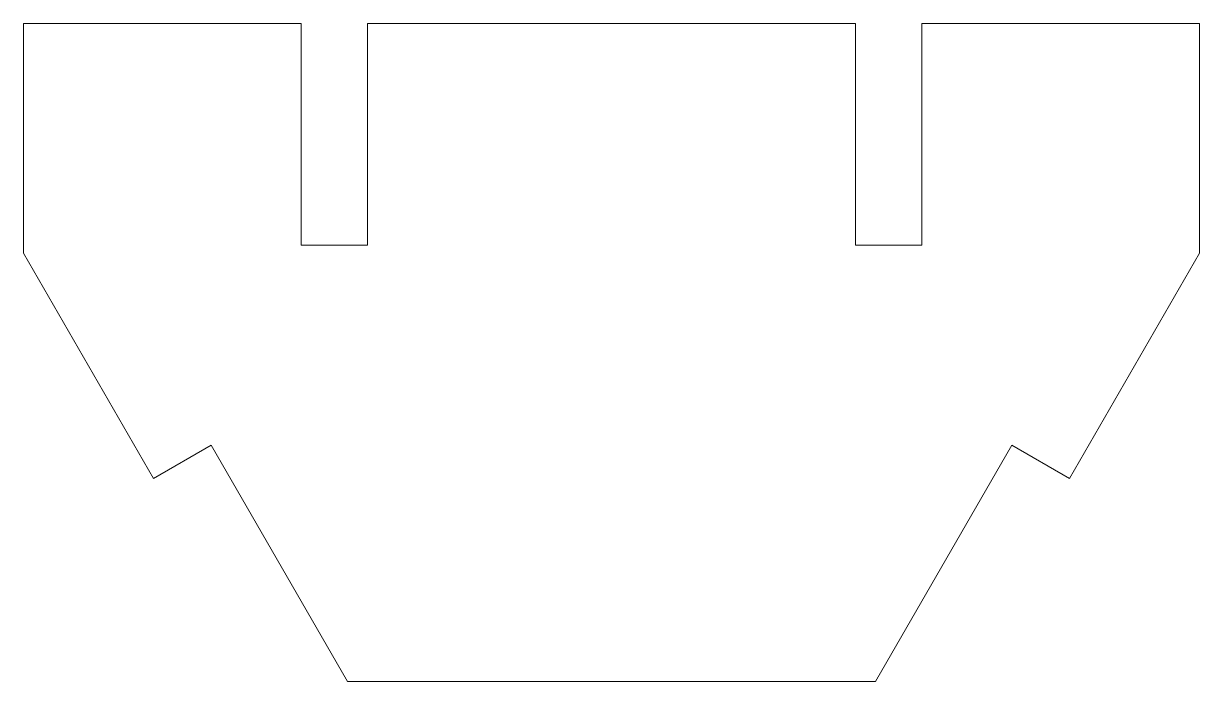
# Model space of a CAD drawing. Header units: millimetres. Extents: x -28.9 to 24.2, y -20.4 to 9.3.
import ezdxf

# ---------------------------------------------------------------- set-up
doc = ezdxf.new("R2010")
doc.units = ezdxf.units.MM
doc.header["$MEASUREMENT"] = 0
doc.layers.add('Layer 1', color=7, linetype='Continuous')

msp = doc.modelspace()

# ---------------------------------------------------------------- linework, layer by layer
at = {"layer": 'Layer 1', "color": 250, "lineweight": 18}
msp.add_open_spline([(11.6444, 9.2564), (11.6444, 9.2564), (11.6444, -0.7436), (11.6444, -0.7436), (11.6444, -0.7436), (11.6444, -0.7436), (8.6444, -0.7437), (8.6444, -0.7437), (8.6444, -0.7437), (8.6444, -0.7437), (8.6443, 9.2564), (8.6443, 9.2564), (8.6443, 9.2564), (8.6443, 9.2564), (-13.3556, 9.2563), (-13.3556, 9.2563), (-13.3556, 9.2563), (-13.3556, 9.2563), (-13.3555, -0.7437), (-13.3555, -0.7437), (-13.3555, -0.7437), (-13.3555, -0.7437), (-16.3556, -0.7436), (-16.3556, -0.7436), (-16.3556, -0.7436), (-16.3556, -0.7436), (-16.3555, 9.2564), (-16.3555, 9.2564), (-16.3555, 9.2564), (-16.3555, 9.2564), (-28.8783, 9.2563), (-28.8783, 9.2563), (-28.8783, 9.2563), (-28.8783, 9.2563), (-28.8783, -1.0962), (-28.8783, -1.0962), (-28.8783, -1.0962), (-28.8783, -1.0962), (-23.0123, -11.2564), (-23.0123, -11.2564), (-23.0123, -11.2564), (-23.0123, -11.2564), (-20.4142, -9.7564), (-20.4142, -9.7564), (-20.4142, -9.7564), (-20.4142, -9.7564), (-14.2594, -20.4165), (-14.2594, -20.4165), (-14.2594, -20.4165), (-14.2594, -20.4165), (9.5482, -20.4166), (9.5482, -20.4166), (9.5482, -20.4166), (9.5482, -20.4166), (15.703, -9.7563), (15.703, -9.7563), (15.703, -9.7563), (15.703, -9.7563), (18.301, -11.2563), (18.301, -11.2563), (18.301, -11.2563), (18.301, -11.2563), (24.167, -1.0963), (24.167, -1.0963), (24.167, -1.0963), (24.167, -1.0963), (24.1671, 9.2563), (24.1671, 9.2563), (24.1671, 9.2563), (24.1671, 9.2563), (11.6444, 9.2564), (11.6444, 9.2564)], degree=3, knots=[0, 0, 0, 0, 0.0526316, 0.0526316, 0.0526316, 0.0526316, 0.1052632, 0.1052632, 0.1052632, 0.1052632, 0.1578947, 0.1578947, 0.1578947, 0.1578947, 0.2105263, 0.2105263, 0.2105263, 0.2105263, 0.2631579, 0.2631579, 0.2631579, 0.2631579, 0.3157895, 0.3157895, 0.3157895, 0.3157895, 0.3684211, 0.3684211, 0.3684211, 0.3684211, 0.4210526, 0.4210526, 0.4210526, 0.4210526, 0.4736842, 0.4736842, 0.4736842, 0.4736842, 0.5263158, 0.5263158, 0.5263158, 0.5263158, 0.5789474, 0.5789474, 0.5789474, 0.5789474, 0.6315789, 0.6315789, 0.6315789, 0.6315789, 0.6842105, 0.6842105, 0.6842105, 0.6842105, 0.7368421, 0.7368421, 0.7368421, 0.7368421, 0.7894737, 0.7894737, 0.7894737, 0.7894737, 0.8421053, 0.8421053, 0.8421053, 0.8421053, 0.8947368, 0.8947368, 0.8947368, 0.8947368, 1, 1, 1, 1], dxfattribs=at)

doc.saveas('drawing.dxf')
